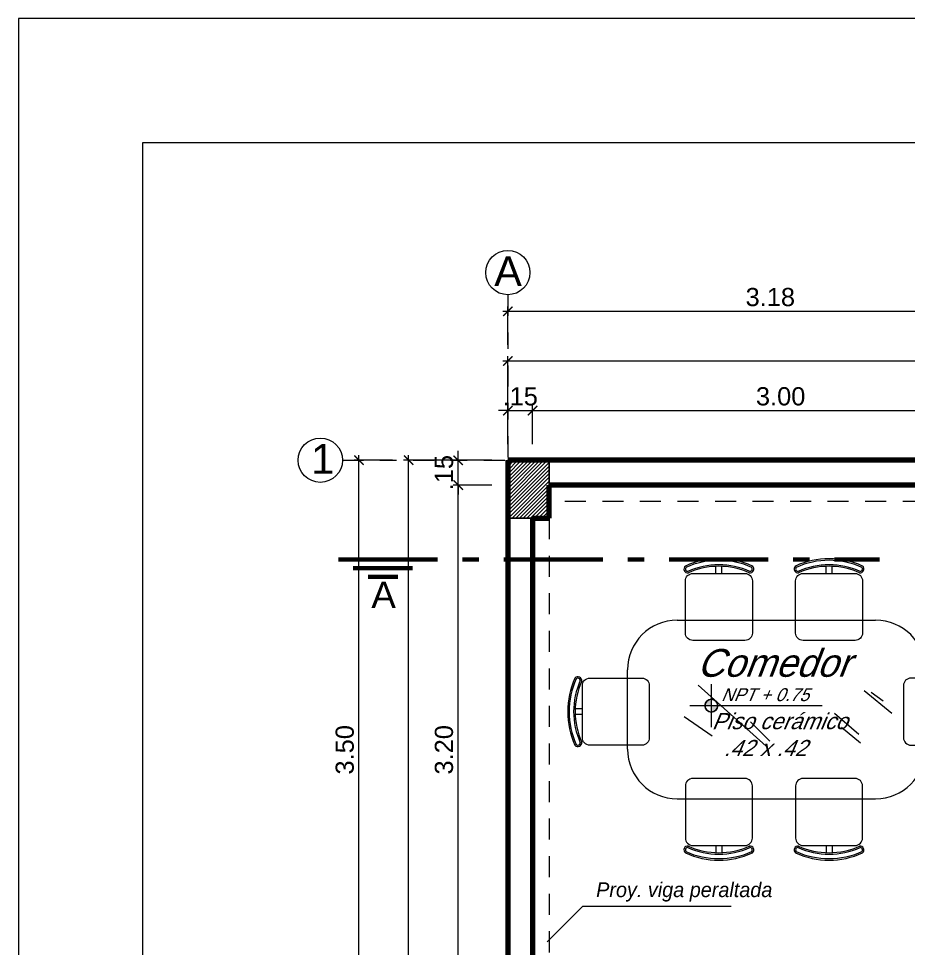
# Model space of a CAD drawing. Header units: millimetres. Extents: x 3790 to 7711, y 1449 to 3132.
# Drawn here: x 3853.56 to 3858.94, y 1485.01 to 1490.63 of the extents above; entities that cross this region are included whole.
import ezdxf

# ---------------------------------------------------------------- set-up
doc = ezdxf.new("R2010")
doc.units = ezdxf.units.MM
doc.header["$PDMODE"] = 3
for name, pattern in [('ACAD_ISO10W100', [18.5, 12, -3, 0.5, -3]), ('DASHDOTX2', [50.8, 25.4, -12.7, 0, -12.7]), ('HIDDEN', [9.525, 6.35, -3.175])]:
    doc.linetypes.add(name, pattern=pattern)
for name, color, linetype, lineweight in [('cotas', 7, 'Continuous', 5), ('EJES', 20, 'DASHDOTX2', 9), ('LINEA-DE-CORTE', 6, 'ACAD_ISO10W100', 60), ('MOBILIARIOS', 151, 'Continuous', 5), ('pluma 1', 1, 'Continuous', 9), ('pluma 2.5', 30, 'Continuous', 25), ('pluma 8', 98, 'Continuous', 80), ('proyecciones', 32, 'HIDDEN', 9), ('TEXTO', 7, 'Continuous', 9), ('TEXTURAS', 35, 'Continuous', 5)]:
    doc.layers.add(name, color=color, linetype=linetype, lineweight=lineweight)
doc.styles.add('nombreambiente', font='stylu.ttf', dxfattribs={"oblique": 20})
doc.styles.get("Standard").update_dxf_attribs({"font": 'arial.ttf'})
doc.styles.add('TIMES', font='arial.ttf', dxfattribs={"height": 0.11})
doc.dimstyles.new('julio', dxfattribs={"dimtxt": 0.11, "dimasz": 0.057, "dimexe": 0.03, "dimexo": 0.097, "dimgap": 0.0295, "dimtad": 1, "dimzin": 4, "dimdsep": 46, "dimtxsty": 'TIMES', "dimblk": 'ARCHTICK', "dimcen": 0, "dimdle": 0.03, "dimclrd": 256, "dimclre": 256, "dimclrt": 256, "dimadec": 0, "dimazin": 0, "dimtfac": 1, "dimtix": 1, "dimtmove": 2, "dimatfit": 2, "dimldrblk": 'ARCHTICK', "dimfxl": 1, "dimtolj": 1, "dimtzin": 0, "dimlwd": 5, "dimlwe": 5, "dimarcsym": 0})

# ---------------------------------------------------------------- blocks, each defined once
blk = doc.blocks.new('_ArchTick')
at = {"color": 0, "linetype": 'ByBlock', "lineweight": 40, "const_width": 0.15}
blk.add_lwpolyline([(-0.5, -0.5), (0.5, 0.5)], dxfattribs=at)
blk = doc.blocks.new('*D127')
at = {"layer": 'cotas', "lineweight": 5, "transparency": 16777216}
for p, q in [((3856.425, 1487.9592), (3855.892, 1487.9592)), ((3855.922, 1480.9292), (3855.922, 1487.9892)), ((3856.425, 1480.9592), (3855.892, 1480.9592))]:
    blk.add_line(p, q, dxfattribs=at)
at = {"layer": 'Defpoints', "color": 0, "transparency": 16777216}
for p in [(3855.922, 1487.9592), (3856.522, 1487.9592), (3856.522, 1480.9592)]:
    blk.add_point(p, dxfattribs=at)
at = {"layer": 'cotas', "lineweight": 5, "transparency": 16777216, "xscale": 0.057, "yscale": 0.057, "zscale": 0.057}
for p, rotation in [((3855.922, 1487.9592), 90), ((3855.922, 1480.9592), 270)]:
    blk.add_blockref('_ArchTick', p, dxfattribs=dict(at, rotation=rotation))
at = {"layer": 'cotas', "transparency": 16777216, "insert": (3855.8363, 1484.4592), "char_height": 0.11, "attachment_point": 5, "rotation": 90, "style": 'TIMES'}
blk.add_mtext('\\A1;7.00', dxfattribs=at)
blk = doc.blocks.new('*D130')
at = {"layer": 'cotas', "lineweight": 5, "transparency": 16777216}
for p, q in [((3856.222, 1484.5792), (3856.222, 1487.8392)), ((3856.425, 1487.8092), (3856.192, 1487.8092)), ((3856.425, 1484.6092), (3856.192, 1484.6092))]:
    blk.add_line(p, q, dxfattribs=at)
at = {"layer": 'Defpoints', "color": 0, "transparency": 16777216}
for p in [(3856.222, 1487.8092), (3856.522, 1487.8092), (3856.522, 1484.6092)]:
    blk.add_point(p, dxfattribs=at)
at = {"layer": 'cotas', "lineweight": 5, "transparency": 16777216, "xscale": 0.057, "yscale": 0.057, "zscale": 0.057}
for p, rotation in [((3856.222, 1487.8092), 90), ((3856.222, 1484.6092), 270)]:
    blk.add_blockref('_ArchTick', p, dxfattribs=dict(at, rotation=rotation))
at = {"layer": 'cotas', "transparency": 16777216, "insert": (3856.1363, 1486.2092), "char_height": 0.11, "attachment_point": 5, "rotation": 90, "style": 'TIMES'}
blk.add_mtext('\\A1;3.20', dxfattribs=at)
blk = doc.blocks.new('*D54')
at = {"layer": 'cotas', "lineweight": 5, "transparency": 16777216}
for p, q in [((3856.222, 1487.9592), (3856.222, 1488.0162)), ((3856.425, 1487.9592), (3856.192, 1487.9592)), ((3856.222, 1487.8092), (3856.222, 1487.9592)), ((3856.425, 1487.8092), (3856.192, 1487.8092)), ((3856.222, 1487.8092), (3856.222, 1487.7522))]:
    blk.add_line(p, q, dxfattribs=at)
at = {"layer": 'Defpoints', "color": 0, "transparency": 16777216}
for p in [(3856.222, 1487.9592), (3856.522, 1487.9592), (3856.522, 1487.8092)]:
    blk.add_point(p, dxfattribs=at)
at = {"layer": 'cotas', "lineweight": 5, "transparency": 16777216, "xscale": 0.057, "yscale": 0.057, "zscale": 0.057}
for p, rotation in [((3856.222, 1487.9592), 270), ((3856.222, 1487.8092), 90)]:
    blk.add_blockref('_ArchTick', p, dxfattribs=dict(at, rotation=rotation))
at = {"layer": 'cotas', "transparency": 16777216, "insert": (3856.1363, 1487.8842), "char_height": 0.11, "attachment_point": 5, "rotation": 90, "style": 'TIMES'}
blk.add_mtext('\\A1;.15', dxfattribs=at)
blk = doc.blocks.new('*D53')
at = {"layer": 'cotas', "lineweight": 5, "transparency": 16777216}
for p, q in [((3855.825, 1487.9592), (3855.592, 1487.9592)), ((3855.622, 1484.4292), (3855.622, 1487.9892)), ((3855.825, 1484.4592), (3855.592, 1484.4592))]:
    blk.add_line(p, q, dxfattribs=at)
at = {"layer": 'Defpoints', "color": 0, "transparency": 16777216}
for p in [(3855.622, 1487.9592), (3855.922, 1487.9592), (3855.922, 1484.4592)]:
    blk.add_point(p, dxfattribs=at)
at = {"layer": 'cotas', "lineweight": 5, "transparency": 16777216, "xscale": 0.057, "yscale": 0.057, "zscale": 0.057}
for p, rotation in [((3855.622, 1487.9592), 90), ((3855.622, 1484.4592), 270)]:
    blk.add_blockref('_ArchTick', p, dxfattribs=dict(at, rotation=rotation))
at = {"layer": 'cotas', "transparency": 16777216, "insert": (3855.5363, 1486.2092), "char_height": 0.11, "attachment_point": 5, "rotation": 90, "style": 'TIMES'}
blk.add_mtext('\\A1;3.50', dxfattribs=at)
blk = doc.blocks.new('*D102')
at = {"layer": 'cotas', "lineweight": 5, "transparency": 16777216}
for p, q in [((3856.522, 1488.0562), (3856.522, 1488.5892)), ((3871.522, 1488.0562), (3871.522, 1488.5892)), ((3856.492, 1488.5592), (3871.552, 1488.5592))]:
    blk.add_line(p, q, dxfattribs=at)
at = {"layer": 'Defpoints', "color": 0, "transparency": 16777216}
for p in [(3871.522, 1488.5592), (3856.522, 1487.9592), (3871.522, 1487.9592)]:
    blk.add_point(p, dxfattribs=at)
at = {"layer": 'cotas', "lineweight": 5, "transparency": 16777216, "xscale": 0.057, "yscale": 0.057, "zscale": 0.057, "rotation": 180}
blk.add_blockref('_ArchTick', (3856.522, 1488.5592), dxfattribs=at)
at = {"layer": 'cotas', "lineweight": 5, "transparency": 16777216, "xscale": 0.057, "yscale": 0.057, "zscale": 0.057}
blk.add_blockref('_ArchTick', (3871.522, 1488.5592), dxfattribs=at)
at = {"layer": 'cotas', "transparency": 16777216, "insert": (3864.022, 1488.6449), "char_height": 0.11, "attachment_point": 5, "style": 'TIMES'}
blk.add_mtext('\\A1;15.00', dxfattribs=at)
blk = doc.blocks.new('*D38')
at = {"layer": 'cotas', "lineweight": 5, "transparency": 16777216}
for p, q in [((3856.522, 1488.0562), (3856.522, 1488.2892)), ((3856.672, 1488.0562), (3856.672, 1488.2892)), ((3856.522, 1488.2592), (3856.465, 1488.2592)), ((3856.522, 1488.2592), (3856.672, 1488.2592)), ((3856.672, 1488.2592), (3856.729, 1488.2592))]:
    blk.add_line(p, q, dxfattribs=at)
at = {"layer": 'Defpoints', "color": 0, "transparency": 16777216}
for p in [(3856.672, 1488.2592), (3856.522, 1487.9592), (3856.672, 1487.9592)]:
    blk.add_point(p, dxfattribs=at)
at = {"layer": 'cotas', "lineweight": 5, "transparency": 16777216, "xscale": 0.057, "yscale": 0.057, "zscale": 0.057}
blk.add_blockref('_ArchTick', (3856.522, 1488.2592), dxfattribs=at)
at = {"layer": 'cotas', "lineweight": 5, "transparency": 16777216, "xscale": 0.057, "yscale": 0.057, "zscale": 0.057, "rotation": 180}
blk.add_blockref('_ArchTick', (3856.672, 1488.2592), dxfattribs=at)
at = {"layer": 'cotas', "transparency": 16777216, "insert": (3856.597, 1488.3449), "char_height": 0.11, "attachment_point": 5, "style": 'TIMES'}
blk.add_mtext('\\A1;.15', dxfattribs=at)
blk = doc.blocks.new('*D33')
at = {"layer": 'cotas', "lineweight": 5, "transparency": 16777216}
for p, q in [((3856.492, 1488.8592), (3859.727, 1488.8592)), ((3856.522, 1488.6562), (3856.522, 1488.8892)), ((3859.697, 1488.6562), (3859.697, 1488.8892))]:
    blk.add_line(p, q, dxfattribs=at)
at = {"layer": 'Defpoints', "color": 0, "transparency": 16777216}
for p in [(3859.697, 1488.8592), (3856.522, 1488.5592), (3859.697, 1488.5592)]:
    blk.add_point(p, dxfattribs=at)
at = {"layer": 'cotas', "lineweight": 5, "transparency": 16777216, "xscale": 0.057, "yscale": 0.057, "zscale": 0.057, "rotation": 180}
blk.add_blockref('_ArchTick', (3856.522, 1488.8592), dxfattribs=at)
at = {"layer": 'cotas', "lineweight": 5, "transparency": 16777216, "xscale": 0.057, "yscale": 0.057, "zscale": 0.057}
blk.add_blockref('_ArchTick', (3859.697, 1488.8592), dxfattribs=at)
at = {"layer": 'cotas', "transparency": 16777216, "insert": (3858.1095, 1488.9449), "char_height": 0.11, "attachment_point": 5, "style": 'TIMES'}
blk.add_mtext('\\A1;3.18', dxfattribs=at)
blk = doc.blocks.new('MESA 1')
for p, q in [((62.8451, 42.0081), (62.8451, 42.0517)), ((62.8811, 42.0081), (62.8811, 42.0517)), ((63.5117, 42.0081), (63.5117, 42.0517)), ((63.5477, 42.0081), (63.5477, 42.0517)), ((62.611, 41.726), (63.811, 41.726)), ((62.311, 40.946), (62.311, 41.426)), ((64.111, 41.426), (64.111, 40.946)), ((62.7384, 41.3327), (63.1501, 40.9634)), ((63.7412, 41.3011), (63.9101, 41.1639)), ((63.7835, 41.2905), (63.8574, 41.2377)), ((62.0376, 41.1908), (61.994, 41.1908)), ((64.3844, 41.1908), (64.428, 41.1908)), ((62.0376, 41.1548), (61.994, 41.1548)), ((62.654, 41.1428), (62.8229, 41.0267)), ((63.5618, 41.1639), (63.7096, 41.0373)), ((64.3844, 41.1548), (64.428, 41.1548)), ((63.0551, 41.1111), (63.1712, 40.9951)), ((63.604, 41.0795), (63.7201, 40.9845)), ((62.611, 40.646), (63.811, 40.646)), ((62.8451, 40.3639), (62.8451, 40.3203)), ((62.8811, 40.3639), (62.8811, 40.3203)), ((63.5117, 40.3639), (63.5117, 40.3203)), ((63.5477, 40.3639), (63.5477, 40.3203))]:
    blk.add_line(p, q)
for points in [[(62.6606, 41.7831), (62.6606, 41.9631, -0.414214), (62.7056, 42.0081), (63.0206, 42.0081, -0.414214), (63.0656, 41.9631), (63.0656, 41.6481, -0.414214), (63.0206, 41.6031), (62.7056, 41.6031, -0.414214), (62.6606, 41.6481)], [(63.3272, 41.7831), (63.3272, 41.9631, -0.414214), (63.3722, 42.0081), (63.6872, 42.0081, -0.414214), (63.7322, 41.9631), (63.7322, 41.6481, -0.414214), (63.6872, 41.6031), (63.3722, 41.6031, -0.414214), (63.3272, 41.6481)], [(62.2626, 40.9703), (62.0826, 40.9703, -0.414214), (62.0376, 41.0153), (62.0376, 41.3303, -0.414214), (62.0826, 41.3753), (62.3976, 41.3753, -0.414214), (62.4426, 41.3303), (62.4426, 41.0153, -0.414214), (62.3976, 40.9703)], [(64.1594, 40.9703), (64.3394, 40.9703, 0.414214), (64.3844, 41.0153), (64.3844, 41.3303, 0.414214), (64.3394, 41.3753), (64.0244, 41.3753, 0.414214), (63.9794, 41.3303), (63.9794, 41.0153, 0.414214), (64.0244, 40.9703)], [(62.6606, 40.5889), (62.6606, 40.4089, 0.414214), (62.7056, 40.3639), (63.0206, 40.3639, 0.414214), (63.0656, 40.4089), (63.0656, 40.7239, 0.414214), (63.0206, 40.7689), (62.7056, 40.7689, 0.414214), (62.6606, 40.7239)], [(63.3272, 40.5889), (63.3272, 40.4089, 0.414214), (63.3722, 40.3639), (63.6872, 40.3639, 0.414214), (63.7322, 40.4089), (63.7322, 40.7239, 0.414214), (63.6872, 40.7689), (63.3722, 40.7689, 0.414214), (63.3272, 40.7239)]]:
    blk.add_lwpolyline(points, format="xyb", close=True)
for centre, radius, start, end in [((62.8631, 41.6042), 0.4924, 65.7176, 114.2824), ((63.5297, 41.6042), 0.4924, 65.7176, 114.2824), ((62.675, 42.0349), 0.0232, 128.3306, 280.2342), ((62.675, 42.0349), 0.0142, 128.3306, 280.2342), ((62.8631, 41.6042), 0.4834, 65.7176, 114.2824), ((62.8631, 41.6042), 0.4564, 65.7176, 114.2824), ((62.8631, 41.6042), 0.4474, 65.7176, 114.2824), ((63.051, 42.035), 0.0233, 260.3316, 51.1036), ((63.051, 42.035), 0.0143, 260.3316, 51.1036), ((63.3416, 42.0349), 0.0232, 128.3306, 280.2342), ((63.3416, 42.0349), 0.0142, 128.3306, 280.2342), ((63.5297, 41.6042), 0.4834, 65.7176, 114.2824), ((63.5297, 41.6042), 0.4564, 65.7176, 114.2824), ((63.5297, 41.6042), 0.4474, 65.7176, 114.2824), ((63.7176, 42.035), 0.0233, 260.3316, 51.1036), ((63.7176, 42.035), 0.0143, 260.3316, 51.1036), ((62.611, 41.426), 0.3, 90, 180), ((63.811, 41.426), 0.3, 0, 90), ((62.4414, 41.1728), 0.4924, 155.7176, 204.2824), ((62.4414, 41.1728), 0.4834, 155.7176, 204.2824), ((62.4414, 41.1728), 0.4564, 155.7176, 204.2824), ((62.0107, 41.3607), 0.0233, 350.3316, 141.1036), ((62.0107, 41.3607), 0.0143, 350.3316, 141.1036), ((64.4113, 41.3607), 0.0233, 38.8964, 189.6684), ((63.9805, 41.1728), 0.4564, 335.7176, 24.2824), ((64.4113, 41.3607), 0.0143, 38.8964, 189.6684), ((63.9805, 41.1728), 0.4834, 335.7176, 24.2824), ((63.9805, 41.1728), 0.4924, 335.7176, 24.2824), ((62.4414, 41.1728), 0.4474, 155.7176, 204.2824), ((63.9805, 41.1728), 0.4474, 335.7176, 24.2824), ((62.0108, 40.9847), 0.0232, 218.3306, 10.2342), ((62.0108, 40.9847), 0.0142, 218.3306, 10.2342), ((64.4112, 40.9847), 0.0232, 169.7658, 321.6694), ((64.4112, 40.9847), 0.0142, 169.7658, 321.6694), ((62.611, 40.946), 0.3, 180, 270), ((63.811, 40.946), 0.3, 270, 0), ((62.675, 40.3371), 0.0232, 79.7658, 231.6694), ((62.675, 40.3371), 0.0142, 79.7658, 231.6694), ((62.8631, 40.7678), 0.4564, 245.7176, 294.2824), ((62.8631, 40.7678), 0.4474, 245.7176, 294.2824), ((63.051, 40.337), 0.0233, 308.8964, 99.6684), ((63.051, 40.337), 0.0143, 308.8964, 99.6684), ((63.3416, 40.3371), 0.0232, 79.7658, 231.6694), ((63.3416, 40.3371), 0.0142, 79.7658, 231.6694), ((63.5297, 40.7678), 0.4564, 245.7176, 294.2824), ((63.5297, 40.7678), 0.4474, 245.7176, 294.2824), ((63.7176, 40.337), 0.0233, 308.8964, 99.6684), ((63.7176, 40.337), 0.0143, 308.8964, 99.6684), ((62.8631, 40.7678), 0.4924, 245.7176, 294.2824), ((62.8631, 40.7678), 0.4834, 245.7176, 294.2824), ((63.5297, 40.7678), 0.4924, 245.7176, 294.2824), ((63.5297, 40.7678), 0.4834, 245.7176, 294.2824)]:
    blk.add_arc(centre, radius, start, end)
blk = doc.blocks.new('iiuyu')
at = {"layer": 'pluma 1', "ltscale": 0.3}
h = blk.add_hatch(color=256, dxfattribs=at)
h.paths.add_polyline_path([(1118.6362, 393.0279, 0.414214), (1118.5977, 392.9893), (1118.6362, 392.9893)])
h.paths.add_polyline_path([(1118.6747, 392.9893), (1118.6362, 392.9893), (1118.6362, 392.9508, 0.414214)])
for p, q in [((1118.6362, 393.1195), (1118.6362, 392.8592)), ((1118.506, 392.9893), (1119.307, 392.9893))]:
    blk.add_line(p, q, dxfattribs=at)
blk.add_circle((1118.6362, 392.9893), 0.0385, dxfattribs=at)
for start, end in [(0, 180), (180, 0)]:
    blk.add_arc((1118.6362, 392.9893), 0.0385, start, end, dxfattribs=at)
blk = doc.blocks.new('*D39')
at = {"layer": 'cotas', "lineweight": 5, "transparency": 16777216}
for p, q in [((3856.672, 1488.0562), (3856.672, 1488.2892)), ((3859.672, 1488.0562), (3859.672, 1488.2892)), ((3856.642, 1488.2592), (3859.702, 1488.2592))]:
    blk.add_line(p, q, dxfattribs=at)
at = {"layer": 'Defpoints', "color": 0, "transparency": 16777216}
for p in [(3859.672, 1488.2592), (3856.672, 1487.9592), (3859.672, 1487.9592)]:
    blk.add_point(p, dxfattribs=at)
at = {"layer": 'cotas', "lineweight": 5, "transparency": 16777216, "xscale": 0.057, "yscale": 0.057, "zscale": 0.057, "rotation": 180}
blk.add_blockref('_ArchTick', (3856.672, 1488.2592), dxfattribs=at)
at = {"layer": 'cotas', "lineweight": 5, "transparency": 16777216, "xscale": 0.057, "yscale": 0.057, "zscale": 0.057}
blk.add_blockref('_ArchTick', (3859.672, 1488.2592), dxfattribs=at)
at = {"layer": 'cotas', "transparency": 16777216, "insert": (3858.172, 1488.3449), "char_height": 0.11, "attachment_point": 5, "style": 'TIMES'}
blk.add_mtext('\\A1;3.00', dxfattribs=at)

msp = doc.modelspace()

# ---------------------------------------------------------------- hatches: boundary and pattern name
at = {"layer": 'TEXTURAS'}
h = msp.add_hatch(dxfattribs=at)
h.set_pattern_fill('LINE', color=256, scale=0.005, angle=45)
h.set_pattern_definition([(45, (2.658548, -57.590765), (-0.01122532015, 0.01122532015), [])])
h.paths.add_polyline_path([(3856.772, 1487.8092), (3856.772, 1487.9592), (3856.522, 1487.9592), (3856.522, 1487.6092), (3856.772, 1487.6092)])

# ---------------------------------------------------------------- linework, layer by layer
at = {"layer": 'cotas'}
for points in [[(3853.5634, 1460.9283), (3895.5634, 1460.9283), (3895.5634, 1490.6283), (3853.5634, 1490.6283)], [(3854.3134, 1461.6783), (3894.8134, 1461.6783), (3894.8134, 1489.8783), (3854.3134, 1489.8783)]]:
    msp.add_lwpolyline(points, close=True, dxfattribs=at)
at = {"layer": 'EJES', "ltscale": 0.005}
for p in [(3856.522, 1488.9592), (3855.522, 1487.9592)]:
    msp.add_line(p, (3856.522, 1487.9592), dxfattribs=at)
at = {"layer": 'LINEA-DE-CORTE', "ltscale": 0.05}
for p, q in [((3855.4973, 1487.3587), (3858.769, 1487.3587)), ((3855.587, 1487.3069), (3855.9459, 1487.3069)), ((3855.6768, 1487.2551), (3855.8562, 1487.2551))]:
    msp.add_line(p, q, dxfattribs=at)
at = {"layer": 'pluma 1'}
for centre in [(3856.522, 1489.0931), (3855.3881, 1487.9592)]:
    msp.add_circle(centre, 0.1339, dxfattribs=at)
at = {"layer": 'pluma 2.5'}
msp.add_lwpolyline([(3856.772, 1487.6092), (3856.522, 1487.6092), (3856.522, 1487.9592), (3856.772, 1487.9592)], close=True, dxfattribs=at)
at = {"layer": 'pluma 8'}
for p, q in [((3871.522, 1487.9592), (3856.522, 1487.9592)), ((3856.522, 1487.9592), (3856.522, 1480.9592)), ((3859.572, 1487.8092), (3856.772, 1487.8092)), ((3856.772, 1487.6092), (3856.772, 1487.8092)), ((3856.672, 1487.6092), (3856.672, 1484.6092)), ((3856.672, 1487.6092), (3856.772, 1487.6092))]:
    msp.add_line(p, q, dxfattribs=at)
at = {"layer": 'proyecciones', "linetype": 'HIDDEN', "ltscale": 0.02}
for p, q in [((3871.522, 1487.7092), (3856.772, 1487.7092)), ((3856.772, 1487.6092), (3856.772, 1481.9092))]:
    msp.add_line(p, q, dxfattribs=at)
at = {"layer": 'TEXTURAS'}
msp.add_lwpolyline([(3857.873, 1485.2614), (3856.973, 1485.2614), (3856.7609, 1485.0493)], dxfattribs=at)

# ---------------------------------------------------------------- block references
at = {"layer": 'MOBILIARIOS'}
msp.add_blockref('MESA 1', (3794.9352, 1445.267), dxfattribs=at)
at = {"layer": 'pluma 1', "linetype": 'Continuous'}
msp.add_blockref('iiuyu', (2739.1165, 1093.4868), dxfattribs=at)

# ---------------------------------------------------------------- texts
at = {"insert": (3855.6963, 1487.2257), "char_height": 0.16, "width": 1.3216, "attachment_point": 1}
msp.add_mtext('{\\fArial|b0|i0|c0|p34;A}', dxfattribs=at)
at = {"layer": 'TEXTO', "color": 5, "char_height": 0.18, "width": 2.597734, "attachment_point": 1}
for s, insert in [('{\\C7;A}', (3856.4396, 1489.1913)), ('{\\C7;1}', (3855.3327, 1488.0574))]:
    msp.add_mtext(s, dxfattribs=dict(at, insert=insert))
at = {"layer": 'TEXTO', "attachment_point": 1, "style": 'nombreambiente'}
for s, insert, char_height, width in [('{\\Q21;Comedor}', (3857.6641, 1486.8184), 0.168, 1.67738), ('{\\Q23;NPT + 0.75}', (3857.811, 1486.5814), 0.078, 0.949042), ('{\\Q23; Piso cerámico    \\P   .42 x .42\\P   }', (3857.7186, 1486.4312), 0.0975, 1.795972)]:
    msp.add_mtext(s, dxfattribs=dict(at, insert=insert, char_height=char_height, width=width))
at = {"layer": 'TEXTO', "insert": (3857.0562, 1485.4084), "char_height": 0.0896, "width": 2.293656, "attachment_point": 1}
msp.add_mtext('{\\fStylus BT|b0|i1|c0|p34;\\C7;Proy. viga peraltada}', dxfattribs=at)

# ---------------------------------------------------------------- dimensions: what is measured, and where the dimension line sits
at = {"layer": 'cotas'}
for base, p1, p2, picture, middle in [((3859.6970035066, 1488.8592296829), (3856.5220035066, 1488.5592296829), (3859.6970035066, 1488.5592296829), '*D33', (3858.1095035066, 1488.9449302286)), ((3856.672, 1488.2592), (3856.522, 1487.9592), (3856.672, 1487.9592), '*D38', (3856.597, 1488.3449)), ((3859.672, 1488.2592), (3856.672, 1487.9592), (3859.672, 1487.9592), '*D39', (3858.172, 1488.3449))]:
    dim = msp.add_linear_dim(base=base, p1=p1, p2=p2, dimstyle='julio', dxfattribs=at)
    dim.commit()
    dim.dimension.update_dxf_attribs({"geometry": picture, "text_midpoint": middle})
for p1, p2, picture, middle in [((3856.522, 1487.9592), (3871.522, 1487.9592), '*D102', (3864.022, 1488.6449)), ((3856.522, 1480.9592), (3856.522, 1487.9592), '*D127', (3855.8363, 1484.4592))]:
    dim = msp.add_aligned_dim(p1=p1, p2=p2, distance=0.6, dimstyle='julio', dxfattribs=at)
    dim.commit()
    dim.dimension.update_dxf_attribs({"geometry": picture, "text_midpoint": middle})
for base, p1, p2, picture, middle in [((3856.222, 1487.9592), (3856.522, 1487.8092), (3856.522, 1487.9592), '*D54', (3856.1363, 1487.8842)), ((3855.622, 1487.9592), (3855.922, 1484.4592), (3855.922, 1487.9592), '*D53', (3855.5363, 1486.2092)), ((3856.222, 1487.8092), (3856.522, 1484.6092), (3856.522, 1487.8092), '*D130', (3856.1363, 1486.2092))]:
    dim = msp.add_linear_dim(base=base, p1=p1, p2=p2, angle=90, dimstyle='julio', dxfattribs=at)
    dim.commit()
    dim.dimension.update_dxf_attribs({"geometry": picture, "text_midpoint": middle})

doc.saveas('drawing.dxf')
